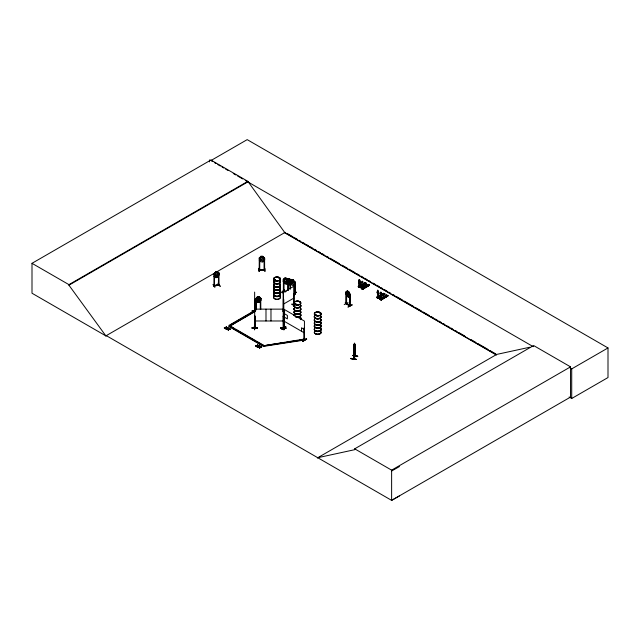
<?xml version="1.0" encoding="UTF-8"?>
<svg xmlns="http://www.w3.org/2000/svg" width="640" height="640" viewBox="0 0 640 640"><rect width="100%" height="100%" fill="white"/><g stroke="black" fill="none" stroke-linecap="round" stroke-linejoin="round"><path stroke-width="0.96" d="M353.632 346.832L353.576 358.984L355.192 355.56L354.832 355.856M354.8 356.216L354.792 344.248M359.816 286.752L359.992 283.048A1.208 0.704 59.5 0 0 359.864 281.36L359.864 280.296L359.816 281.392A1.208 0.704 59.5 0 1 359.992 283.048L359.864 286.72M362.808 288.48L363.04 284.744A1.208 0.704 59.5 0 0 362.856 283.088L362.8 281.744M362.856 288.448L363.04 284.744M378.4 297.48L378.576 293.776A1.208 0.704 59.5 0 0 378.4 292.12L377.856 290.272M378.456 297.448L378.632 293.744A1.208 0.704 59.5 0 0 378.456 292.088L378.4 292.12M381.392 299.208L381.624 295.472A1.208 0.704 59.5 0 0 381.44 293.816L381.384 292.472M346.464 292.096L346.376 304C347.504 303.712 345.28 302.912 346.496 303.592M349.568 293.888L349.528 305.816L349.664 295.832M218.68 273.152L219.088 273.12L219.088 275L217.4 277.256L215.656 277.608L213.968 276.112L215.704 277.592C220.216 278.744 214.832 268.04 219.088 273.12M283.312 279.552L283.784 279.672M287.84 290.384L287.84 280.552M290.28 281.04L290.52 288.848M355.168 356.048L355.152 344.176M351.04 358.352L356.296 359.408L350.968 358.72M358.968 279.72L359.544 279.64M360.176 286.88L360.176 286.472L360.28 287.04C357.48 283.704 360.368 290.4 358.768 282.352A1.208 0.704 59.5 0 1 358.952 280.904L359 279.808M358.376 286.904L365.504 282.984L358.6 287.032L358.288 286.208C359.688 285.488 358.976 287.696 359.248 285.936M361.944 281.568L361.944 282.632L362.208 281.224M362.184 288.784L362.352 287.72L361.832 288.072M377.688 297.08L377.408 293.056A1.208 0.704 59.5 0 1 377.536 291.632L377.648 290.32M377.408 293.056L377.36 293.088A1.208 0.704 59.5 0 1 377.592 291.6L377.808 290.232M380.952 298.632L380.408 298.76L380.4 294.784A1.208 0.704 59.5 0 1 380.576 293.328L380.704 291.984L381.336 292.504M380.64 298.536L380.936 298.552M381.056 299.752L381.856 298.984L381.856 299.496L380.664 298.68M354.976 345.984L353.984 349.872L353.536 347.112L354.048 344.28M365.68 286.496L366.36 286.248M381.664 295.56L381.552 295.016L381.456 295.56M384.144 297.064L384.744 296.776M252.016 311.04L254.856 310.68L254.64 311.448M283.408 311.128L283.808 310.848M283.128 327.368L283.24 328.312L283.184 292.272M283.392 327.344L283.408 328.072L283.184 315.928M275.656 280.032L274.888 279.992L275.12 280.376M275.712 280.264L275.36 279.88M279.248 278.08L278.784 277.872L279.224 278.024M295.808 303.832L295.992 304.016M299.368 301.896L299.624 302.088M316.448 315.104L315.416 315.184M315.472 315.256L315.76 314.8M319.528 312.976L319.792 313.08M319.512 312.8L319.792 312.68M218.432 284.664L213.984 286.072L213.968 274.12L214.496 274.12L214.432 285.856M362.272 287.832L361.824 287.912L362.376 287.752M377.96 296.744L377.416 296.992L377.96 296.904M347.736 291.344L347.32 293.536L348.152 294.744L348.584 293.432L347.776 291.32M260.904 298.352C256.104 294.44 262.472 298.272 260.904 300.232L259.136 302.352L257.328 302.56L259.136 296.72L257.328 296.928L255.576 299.08L256.2 298.928L256.056 309.744M216.232 272.144L215.712 274.72L216.256 275.328L217.368 274.352M257.944 297.176L257.376 298.856L257.944 300.328L259.112 299.44L259.112 298.616L258.52 297.096L257.928 297.136M377.544 296.896L378.864 297.776L378.76 297.2L378.064 298.024L376.968 297.408L377.568 296.528L376.872 296.936L376.968 297.632M254.856 327.848L254.824 315.752M283.16 327.8L283.728 327.736L283.728 328.272L283.64 299.36L283.664 311.392M283.4 328.04L283.4 327.608M261.608 256.52L261.032 258.16L261.608 259.712L262.808 258.984L262.2 256.52M288.304 280.648L288.848 279.168L289.4 279.28L289.968 281.008L291.656 279.472M292.208 279.832L291.68 283.272L291.696 281.36L289.992 279.12L288.264 278.752L286.544 280.296L286.072 278.536M225.904 328.968L226.296 327.76L227.936 327.552L226.296 328.008L225.904 328.968L225.912 327.792L225.592 328.792M228.4 330.408L229.16 328.256L228.464 329.272L226.8 329.24L228.464 329.024L228.4 330.408L229.16 328.256M256.784 346.8L257.848 345.072L257.544 344.648C257.728 346.824 253.368 345.728 257.152 345.592M257.096 346.976L257.848 344.824M259.592 348.416L259.984 347.208L261.616 347L259.984 347.456L260.04 346.088L259.592 348.416L259.6 347.24M213.968 274.12L215.656 271.976L214.872 275.496L215.992 276.36L217.096 276.112L218.192 274.752L217.344 271.648M225.968 327.584C222.176 327.72 226.536 328.816 226.352 326.64L226.352 327.8M225.968 327.832L226.352 326.64M257.152 345.84L257.544 344.648M260.04 346.088L259.648 347.28L257.992 347.496L259.648 347.032M226.296 328.008L226.664 326.816M228.088 330.232L228.408 329.232M260.032 347.248L260.344 346.264M212.936 284.528L214.888 287.432M257.328 296.928L256.504 300.384L257.664 301.336L258.824 301.176L259.968 299.904L259.104 296.768M348.024 302.568L344.216 304.6M282.024 329.304L285.88 326.888L282.056 329.12M354.84 344.416L354.464 343.216L353.768 346.608L353.76 359.016L355.168 356.024M354.304 343.848L354.152 347.336L354.36 343.856M350.968 358.76L351.04 358.352M352.448 355.56L357.784 356.208L352.52 355.376M353.592 358.952L355.072 355.832M284.208 328.08L284.464 328.456L284.032 328.208M284.208 328.512L284.424 316.592L283.944 316.472L284.288 316.672M304.048 339.944L304.264 339.424L304.624 340.096L304.232 328.032L304.256 339.872M288.248 278.784L289.976 279.152L290.8 281.184L290.8 282.592L289.696 283.472L288.576 283.232L287.456 281.88L288.264 278.752M290.792 281.168L291.624 279.416L293.352 279.784L295.056 281.928L294.488 281.792L294.48 293.776L295.04 293.88L295.056 281.928M258.896 268.328L259.2 271.48L259.256 258.016L259.744 258L259.728 269.976M259.16 271.416L259.12 268.312M254.296 326.64L254.632 329.792L254.296 326.656M254.56 326.592L254.56 329.76M349.88 294.168L348.6 291.552L347.296 290.8L346.688 293.752L347.536 295.352L348.376 295.84L349.208 295.2L348.64 291.528L349.928 294.144L349.912 306L346.064 303.792L346.096 291.952L346.592 292.08L346.112 291.96M282.304 292.752L283.976 289.768M214.48 285.416L213.936 285.944M214.488 285.976L214.432 274.016M218.496 284.64L219 284.416M214.104 286.064C216.064 286.112 220.448 284.104 218.448 284.944M219.032 284.984L218.944 273.016L218.488 273.12L218.432 284.976M283.744 279.536L283.776 291.512L283.84 279.544C282.208 279.616 285.864 276.88 286.672 278.368L288.368 280.616L288.368 282.488L286.648 284.04L284.92 283.664L283.24 281.392L283.24 279.52L284.944 278M283.216 281.424L284.944 283.624L286.672 284.008M286.672 278.368L287.448 280.472M286.624 282.136L286.568 280.264L286.624 282.136L288.248 284.416L289.992 284.752L291.696 283.24M287.824 280.488L288.368 280.512M282.088 292.712L283.952 289.792M282.344 292.8L284.2 289.624M285.408 291.84L283.296 291.416L283.344 290.832M283.352 290.984L286.272 291.6M288.248 284.416L289.976 284.784M293.352 285.416L291.608 285.08L289.984 282.8M291.64 282.176L292.184 283.016L293.312 282.528L292.76 279.952M290.792 282.576L291.92 283.936L293.032 284.168L294.136 283.288L293.352 279.784M294.576 293.792L294.592 293.232L295.04 293.448M294.576 293.368L294.928 293.44M294.48 293.76L294.544 293.224M296.032 292.112L294.136 295.296L296.056 292.136M294.136 295.296L296.064 292.328M283.184 310.872L283.792 310.952M293.872 305.448L293.72 293.536L293.528 305.448M377.832 296.816L377.776 297.792M274.744 280.032C275.472 281.12 275.352 279.272 275.04 280.352M279.28 277.952L278.848 277.88M295.392 304.144L295.144 304.184M296.072 304.312L295.168 304.008M315.608 315.064L316.008 315.144M214.04 274.272L215.704 272.056M257.36 296.976L255.576 298.952L256.144 299.016L256.104 309.848M257.344 302.6L255.624 300.904L257.36 302.536L259.104 302.304L260.904 300.232M353.8 358.976L353.904 346.872M254.88 327.192L254.616 328.28L255.16 328.304L255.16 316.328L254.672 316.328L255.16 316.328M286.624 281.12L285.496 281.608L284.952 280.76L285.496 278.448L286.056 278.568M289.968 281.832L288.848 282.32L288.304 281.48M259.2 269.424L259.8 269.424M259.2 269.856L264.576 269.856M259.176 258.144L260.992 256.232L262.832 256.264L263.688 259.568L262.512 260.688L261.328 260.688L260.128 259.568L260.992 256.232M262.808 256.312L264.648 258.144L264.648 260.024L262.832 261.896L260.992 261.864L259.176 259.984M262.832 261.896L264.648 259.984M291.624 279.416L289.904 280.96L289.904 282.84M347.336 290.776L346.016 291.936L346.056 293.824L347.336 296.408L348.6 297.184L349.84 296.008M287.448 281.88L286.344 282.76L285.232 282.52L284.112 281.16L284.944 278.088L286.624 278.448L288.352 280.648M363.256 284.768L363.168 284.32M275.432 280.32L274.968 280.176M295.992 304.376L295.496 304.384M315.504 315.2L316.352 315.2M254.616 328.168L255.216 328.168M255.16 328.272L255.216 327.968M259.256 269.424L259.312 270L264.632 269.968L264.576 258.016L264.064 258L264.576 258.128M264.56 269.544L259.312 269.552M358.448 286.952L359.68 287.624L366.552 283.576L359.48 287.512L359.584 286.936L358.384 286.672L359.08 285.856M365.08 282.76L366.448 283.4L365.152 282.672L363.288 283.768L364.584 284.504L363.288 283.768M366.448 283.4L366.536 283.576M361.424 288.656L368.496 284.712L361.376 288.624M362.64 289.344L369.544 285.296L368.392 284.544M369.528 285.304L362.224 289.112L369.44 285.024M362.248 289.12L362.656 289.352L361.28 288.448L361.976 287.52L361.376 288.4L362.472 289.024L363.272 288.256L362.504 289.264L369.456 285.192M369.088 285.048L368.144 284.4L361.168 288.512M383.72 293.456L376.8 297.544L383.736 293.296L384.072 293.72L377.216 297.776L376.768 297.528L378.272 298.36M383.888 293.608L377.128 297.664M384.704 294.072L377.816 298.104L384.784 293.984M378.064 298.24L378.76 297.2M380.768 298.656C380.592 301.168 381.176 296.952 379.864 298.664L379.752 299.24L386.728 295.024L388.024 295.76L381.224 300.072L380.8 299.832L388.024 295.76M381.856 298.984L381.056 299.968L388.04 295.92L386.896 295.352M386.88 295.328L379.928 299.344L386.728 295.128M283.376 299.464L283.384 311.624L283.464 292.264L293.72 286.344L293.744 305.568L293.856 293.616M291.976 304.216L294.216 305.584M358.952 280.904L359 280.872A1.208 0.704 59.5 0 0 358.824 282.328L359.104 286.28M363.288 283.664L363.992 283.256L365.288 284.088L363.992 283.256M364.456 282.976C367.912 284.496 362.968 283.256 365.152 282.568M358.176 286.784L361.712 284.696M358.296 286.792L361.784 284.864M363.448 283.752L365.224 282.832M359.48 286.88L360.28 286.528M366.448 283.304L359.224 287.368L366.272 283.416M364.96 286.168C368.424 287.68 363.48 286.44 365.664 285.76L366.96 286.592L365.664 285.76M366.28 285.392C369.744 286.904 364.8 285.664 366.976 284.984L368.272 285.816L366.976 284.984M367.448 284.808L368.144 284.296M361.344 288.616L368.144 284.4M362.216 289.096L369.192 284.984M381.392 292.784L381.44 293.816M376.936 297.616L383.992 293.544M378.008 298.216L385.04 294.128L378.248 298.36M379.96 299.136L380.656 298.312M380.416 298.8L380.56 298.256M383.552 296.896C387.008 298.408 382.064 297.176 384.248 296.488L385.544 297.216M384.864 296.12C388.328 297.632 383.384 296.4 385.568 295.712L386.864 296.44M386.032 295.44C389.488 296.952 384.544 295.712 386.728 295.024M380.8 299.832L387.776 295.712M281.192 292.064L279.664 292.96L281.048 291.984M281.84 329.24L285.88 326.888M284.328 328.224L284.136 327.816M304.12 339.984L304.232 328.032M304.584 328.232L304.104 328.112M304.192 339.544L304.176 339.08L263.48 345.752L263.76 346.352L304.448 340.056M302.664 341.024L306.472 338.776L306.68 339.128L302.648 341.248L306.464 338.768L302.648 341.248M306.68 339.112L302.864 341.368M106.336 335.656L105.92 335.904L32 293.224L32 263.32L210.912 160.024L247.848 181.344L284.784 232.576L496.256 354.672M210.912 160.024L210.912 160.576L247.192 139.632L608 347.944L608 377.544L571.72 398.488L569.128 396.984M32 263.32L68.936 284.64L247.848 181.344M399.456 495.904L391.624 500.368L106.288 335.632L105.864 335.872L68.936 285.192L247.848 181.896M105.864 335.872L285.2 232.336M234.04 328.568L229.064 325.328L254.696 310.528M230.776 324.712L254.696 310.896L252.016 310.936L254.832 311.144M229.064 325.328L263.64 345.288L262.896 346.088L229.064 326.56L255.448 310.96M229.064 326.56L255.448 311.328M283.464 304.104L293.72 298.184M346.096 293.8L347.296 296.432L348.624 297.104M349.84 294.16L349.872 294.136M361.992 282.6A1.208 0.704 59.5 0 0 361.816 284.048L361.936 288.152M229.064 326.192L262.896 345.72L263.64 345.288M346.592 303.912L346.592 295.04M349.488 305.44C338.848 299.456 351.512 305.096 349.848 305.976M352.12 304.968C352.752 303.4 342.264 310.632 352.112 304.944M317.344 457.968L496.68 354.424L529.72 347.24M317.76 457.72L354.696 449.688L354.696 448.832L533.608 345.536L570.544 366.856L570.544 397.072L391.624 500.368L391.624 470.152L570.544 366.856M533.608 346.392L533.192 346.64L245.272 180.408M570.008 367.896L571.72 368.888L608 347.944M391.624 471.016L399.456 466.552M283.32 291.272L285.48 291.736M363.176 284.8L363.248 284.352M381.352 295.048L381.36 295.456M295.248 303.944L295.712 303.904M295.528 304.32L295.88 304.168M316.272 315.256L315.576 315.256M218.52 284.488L214.408 285.4M254.864 311.44L254.832 299.296M355.024 356.288L355.024 344.448M363.176 284.72L362.688 284.768M384.344 296.856L384.824 296.896M362.08 288.016L363.272 288.768L363.168 288.2M217.4 271.624L215.656 271.976L215.68 277.64M216.256 272.176L216.808 272.048L217.368 273.528M214.04 274.224L214.584 274.048M213.968 285.96L218.944 284.856L218.92 284.424M220.048 286.312L218.056 283.184L220.288 286.304M264.128 258.16L264.048 269.984L264.52 269.408M294.568 281.968L294.992 282.024L295 293.896M350.008 294.056L350.048 305.92L346.232 303.696L346.24 291.88M266.384 345.304L268.328 345M270.264 344.704L277.048 343.656M278.984 343.352L280.92 343.056M282.856 342.752L284.8 342.456M286.736 342.152L288.672 341.856M290.608 341.56L293.52 341.104M295.456 340.808L297.392 340.504M299.328 340.208L302.24 339.76M263.48 345.376L263.76 345.976L304.448 339.68M260.28 298.304L260.8 298.344L260.28 298.304L260.328 309.264M226.352 327.56L227.936 327.552M224.304 327.8L227.936 327.8M224.304 328.048L225.912 328.04M228.848 329L230.432 329.24L228.792 329.448M226.8 329.24L230.432 329.24M226.8 329.488L228.408 329.48M257.536 345.568L259.12 345.8L257.488 346.016M255.496 345.808L259.12 345.8M255.496 346.056L257.104 346.04M260.032 347.008L261.616 347M257.992 347.248L261.616 347.248M257.992 347.496L259.6 347.48M228.792 329.2L230.432 328.992M257.488 345.768L259.12 345.56M366.072 286.472L365.56 286.248M259.72 258.144L259.256 258.128M252.016 328.088L257.456 328.048L252.016 328.096L252.016 327.672L257.456 328.072M252.016 327.92L257.456 327.888M280.568 328.256L286 328.248L280.568 328.272L280.56 327.848L286 327.832L286 328.24M280.56 328.096L286 328.088M283.784 329.728L283.712 326.408M261.608 256.56L262.2 256.56M264.712 268.312L264.936 271.48L264.672 268.112M259.8 269.656L264.032 269.656M254.672 309.136L283.672 309.136M254.672 320.976L283.672 320.976M384.552 297.208L384.144 296.976M254.728 328.296L254.64 292.096M358.872 286.16L358.984 285.792M283.2 328.288L283.144 327.632M354.464 343.216L354.688 346.032L354.072 348.48L353.768 348.016M353.592 348.968L353.992 349.808M352.464 355.48L357.72 356.304M291.632 279.504L293.304 279.856M292.184 279.864L292.744 279.984M294.592 293.664L295.104 293.76M283.76 326.608L283.824 329.76M283.992 326.616L284.048 329.792M283.376 279.448L283.352 291.416M304.368 340.152L304.448 321.112L283.944 309.272L283.944 328.36M362.168 287.992L361.976 287.52M377.76 296.992L377.568 296.528M362.264 281.272L362.792 281.92M254.6 311L254.584 311.384M383.736 293.296L385.032 294.136M367.448 284.704L368.744 285.44M381.256 294.76L382.552 295.592L381.256 294.864M359.192 286.2L358.736 286.008L358.736 286.872M362.304 287.912L361.784 287.696L361.728 288.6M361.728 287.736L363.168 288.608M377.32 296.736L378.76 297.616M359.192 287.064L358.8 285.976M380.768 299.52L380.376 298.432M379.864 299.176L381.256 300.08M294.208 305.392L291.88 304.056L294.296 305.568M283.112 311.072L284.648 312M283.032 311.152L284.568 312.08M210.912 160.576L212.632 161.568M214.352 162.56L216.072 163.552M217.784 164.544L220.36 166.032M222.08 167.024L223.8 168.016M225.52 169.008L228.096 170.496M233.248 173.472L235.824 174.96M237.544 175.952L242.696 178.92M286.928 233.328L292.968 236.816M294.696 237.816L297.288 239.312M299.008 240.304L300.736 241.304M302.464 242.296L305.056 243.792M306.784 244.792L308.504 245.792M310.232 246.784L312.824 248.28M314.552 249.28L316.272 250.272M318.864 251.768L320.592 252.768M322.32 253.76L324.04 254.76M326.632 256.256L328.36 257.248M330.088 258.248L339.584 263.728M342.168 265.224L347.352 268.216M349.072 269.208L355.12 272.696M356.84 273.696L359.432 275.192M361.16 276.184L362.888 277.184M364.616 278.184L367.2 279.672M368.928 280.672L370.656 281.672M373.24 283.16L374.968 284.16M376.696 285.16L379.288 286.656M381.016 287.648L382.736 288.648M384.464 289.64L387.056 291.136M388.784 292.136L390.504 293.128M393.096 294.624L394.824 295.624M396.552 296.616L402.592 300.104M404.32 301.104L413.816 306.584M415.536 307.584L421.584 311.072M423.304 312.064L429.352 315.56M431.072 316.552L433.664 318.048M435.392 319.048L437.12 320.04M438.848 321.04L441.432 322.536M443.16 323.528L444.888 324.528M447.472 326.024L449.2 327.016M450.928 328.016L452.656 329.008M455.248 330.504L456.968 331.504M458.696 332.496L464.736 335.992M470.784 339.48L475.96 342.464M477.688 343.464L488.048 349.44M489.768 350.44L495.816 353.928M284.216 232.496L496.384 354.992M283.968 316.912L287.384 318.888L287.384 315.432L283.968 313.456L283.936 328.328M304.16 329.336L301.488 327.792L301.488 331.24M283.944 321.112L304.448 332.952M235.736 329.544L255.184 340.776M256.872 341.752L263.64 345.664M229.16 328.504L228.848 328.08M354.696 448.832L391.624 470.152M290.384 280.952L290.456 288.952M354.8 356.264L354.808 344.208M346.104 303.816L346.072 303.344M387.064 295.448L379.76 299.256M377.832 296.88L377.384 296.704L377.32 297.6M359.6 279.776L359.8 280.192M283.312 290.96L283.256 291.376M283.672 316.328L283.184 316.44M571.72 368.888L571.72 398.488M383.176 295.128L381.88 294.496M381.752 298.928L381.752 299.336L380.312 298.464L380.312 299.328M290.064 280.856L290 288.856M288.368 283.472L288.368 289.392M288.304 280.616L288.304 290.48M284.424 316.592L284.464 328.456M270.976 309.136L270.976 320.976M265.992 309.136L265.992 320.976M260.76 298.24L260.8 309.2M255.576 298.952L255.624 309.912M218.536 273.112L218.496 285.072M209.464 159.912L209.464 161.872M68.936 284.64L68.936 285.192M300.352 304.6A3.392 1.96 0 0 1 297.864 307.528A3.392 1.96 0 0 1 294.144 305.072M300.352 308.416A3.392 1.96 0 0 1 297.864 311.336A3.392 1.96 0 0 1 294.144 308.888M300.392 308.216A3.44 1.984 0 0 1 297.864 311.176A3.44 1.984 0 0 1 294.096 308.696M300.392 308.048A3.44 1.984 0 0 1 297.864 311.008A3.44 1.984 0 0 1 294.096 308.528M300.392 304.944A3.44 1.984 0 0 1 297.864 307.912A3.44 1.984 0 0 1 294.096 305.424M300.392 304.776A3.44 1.984 0 0 1 297.864 307.744A3.44 1.984 0 0 1 294.096 305.256M300.352 305.152A3.392 1.96 0 0 1 297.864 308.072A3.392 1.96 0 0 1 294.144 305.624M300.352 307.872A3.384 1.952 0 0 1 297.856 310.784A3.384 1.952 0 0 1 294.144 308.344M300.352 311.152A3.392 1.96 0 0 1 297.864 314.08A3.392 1.96 0 0 1 294.144 311.624M300.344 310.968A3.376 1.952 0 0 1 297.856 313.88A3.376 1.952 0 0 1 294.152 311.44M300.36 311.28A3.4 1.96 0 0 1 297.864 314.208A3.4 1.96 0 0 1 294.136 311.752M300.352 313.912A3.392 1.96 0 0 1 297.864 316.84A3.392 1.96 0 0 1 294.144 314.384M300.392 314.256A3.44 1.984 0 0 1 297.416 317.24M296.528 317.168A3.44 1.984 0 0 1 295.696 316.976M293.976 315.256A3.44 1.984 0 0 1 294.096 314.736M300.392 314.088A3.44 1.984 0 0 1 299.848 316.488A3.44 1.984 0 0 1 295.696 316.808M293.976 315.088A3.44 1.984 0 0 1 294.096 314.568M300.352 314.464A3.384 1.952 0 0 1 297.416 317.4M294.032 315.44A3.384 1.952 0 0 1 294.144 314.936M300.344 311.456A3.376 1.952 0 0 1 298.288 314.312A3.376 1.952 0 0 1 294.04 312.432M300.392 317.36A3.44 1.984 0 0 1 300.392 319.344M300.352 317.184A3.384 1.952 0 0 1 300.352 319.136M300.392 317.528A3.44 1.984 0 0 1 300.392 319.512M300.352 317.736A3.384 1.952 0 0 1 300.352 319.688M320.984 322.4A3.376 1.952 0 0 1 317.72 324.856A3.376 1.952 0 0 1 314.464 322.4M321 316.568A3.392 1.96 0 0 1 317.72 319.04A3.392 1.96 0 0 1 314.448 316.568M320.992 316.024A3.384 1.952 0 0 1 317.72 318.488A3.384 1.952 0 0 1 314.456 316.024M320.992 319.84A3.384 1.952 0 0 1 317.72 322.296A3.384 1.952 0 0 1 314.456 319.84M321.048 319.64A3.44 1.984 0 0 1 317.72 322.144A3.44 1.984 0 0 1 314.4 319.64M321.048 319.472A3.44 1.984 0 0 1 317.72 321.976A3.44 1.984 0 0 1 314.4 319.472M320.992 319.296A3.384 1.952 0 0 1 317.72 321.752A3.384 1.952 0 0 1 314.456 319.296M321.048 316.376A3.44 1.984 0 0 1 317.72 318.872A3.44 1.984 0 0 1 314.4 316.376M321.048 316.208A3.44 1.984 0 0 1 317.72 318.704A3.44 1.984 0 0 1 314.4 316.208M321.008 322.6A3.4 1.96 0 0 1 317.72 325.072A3.4 1.96 0 0 1 314.44 322.6M320.984 322.872A3.376 1.952 0 0 1 317.72 325.328A3.376 1.952 0 0 1 314.464 322.872M320.976 331.704A3.368 1.944 0 0 1 317.72 334.152A3.368 1.944 0 0 1 314.464 331.704M321.008 322.704A3.4 1.96 0 0 1 317.72 325.176A3.4 1.96 0 0 1 314.44 322.704M321 325.88A3.392 1.96 0 0 1 317.72 328.352A3.392 1.96 0 0 1 314.448 325.88M320.992 325.336A3.384 1.952 0 0 1 317.72 327.8A3.384 1.952 0 0 1 314.456 325.336M320.992 329.152A3.384 1.952 0 0 1 317.72 331.608A3.384 1.952 0 0 1 314.456 329.152M321.048 328.952A3.44 1.984 0 0 1 317.72 331.456A3.44 1.984 0 0 1 314.4 328.952M321.048 328.784A3.44 1.984 0 0 1 317.72 331.288A3.44 1.984 0 0 1 314.4 328.784M320.992 328.608A3.384 1.952 0 0 1 317.72 331.064A3.384 1.952 0 0 1 314.456 328.608M321.048 325.688A3.44 1.984 0 0 1 317.72 328.184A3.44 1.984 0 0 1 314.4 325.688M321.048 325.52A3.44 1.984 0 0 1 317.72 328.016A3.44 1.984 0 0 1 314.4 325.52M314.448 331.888A3.392 1.96 0 0 0 317.72 334.352A3.384 1.952 0 0 0 320.992 331.896A3.392 1.96 0 0 1 317.72 334.352A3.384 1.952 0 0 1 314.456 331.896M279.976 284.24A3.44 1.984 0 0 1 277 287.216A3.44 1.984 0 0 1 274.016 284.24M279.928 284.448A3.384 1.952 0 0 1 277 287.376A3.384 1.952 0 0 1 274.064 284.448M279.92 286.992A3.376 1.952 0 0 1 277 289.92A3.376 1.952 0 0 1 274.072 286.992M279.936 287.184A3.392 1.96 0 0 1 277 290.128A3.392 1.96 0 0 1 274.064 287.184M279.976 280.976A3.44 1.984 0 0 1 277 283.952A3.44 1.984 0 0 1 274.016 280.976M279.936 283.896A3.392 1.96 0 0 1 277 286.832A3.392 1.96 0 0 1 274.064 283.896M279.936 281.176A3.392 1.96 0 0 1 277 284.112A3.392 1.96 0 0 1 274.064 281.176M279.976 284.072A3.44 1.984 0 0 1 277 287.048A3.44 1.984 0 0 1 274.016 284.072M279.976 280.808A3.44 1.984 0 0 1 277 283.784A3.44 1.984 0 0 1 274.016 280.808M279.936 280.632A3.392 1.96 0 0 1 277 283.568A3.392 1.96 0 0 1 274.064 280.632M279.976 293.552A3.44 1.984 0 0 1 277 296.528A3.44 1.984 0 0 1 274.016 293.552M279.936 293.76A3.392 1.96 0 0 1 277 296.696A3.392 1.96 0 0 1 274.064 293.76M279.92 296.304A3.376 1.952 0 0 1 277 299.232A3.376 1.952 0 0 1 274.072 296.304M279.92 287.48A3.376 1.952 0 0 1 277 290.408A3.376 1.952 0 0 1 274.072 287.48M279.944 296.488A3.4 1.96 0 0 1 277 299.432A3.4 1.96 0 0 1 274.056 296.488M279.944 287.312A3.4 1.96 0 0 1 277 290.256A3.4 1.96 0 0 1 274.056 287.312M279.976 290.288A3.44 1.984 0 0 1 277 293.264A3.44 1.984 0 0 1 274.016 290.288M279.936 293.208A3.392 1.96 0 0 1 277 296.144A3.392 1.96 0 0 1 274.064 293.208M279.928 290.488A3.384 1.952 0 0 1 277 293.424A3.384 1.952 0 0 1 274.064 290.488M279.976 293.384A3.44 1.984 0 0 1 277 296.36A3.44 1.984 0 0 1 274.016 293.384M279.976 290.12A3.44 1.984 0 0 1 277 293.096A3.44 1.984 0 0 1 274.016 290.12M279.936 289.944A3.392 1.96 0 0 1 277 292.88A3.392 1.96 0 0 1 274.064 289.944M351.032 358.552L356.296 359.408L351.032 358.584M287.84 279.968L288.744 281.584L287.8 282.848L289.024 281.904L290.256 283.368L289.328 281.696L290.232 280.528L289.048 281.36L287.84 279.968M293.328 285.36L295.056 283.904L293.304 285.392M384.336 294.44L383.04 293.712L384.336 294.44M383.872 294.72L382.576 293.984L383.872 294.72M284.672 311.768L283.12 310.888L284.656 311.792M295.72 304.648A3.4 1.96 0 0 0 300.816 302.952A3.4 1.96 0 0 0 295.72 301.248A3.4 1.96 0 0 0 295.72 304.648M295.728 304.816A3.384 1.952 0 0 0 300.8 303.12A3.376 1.952 0 0 0 295.728 301.424A3.384 1.952 0 0 0 295.728 304.816A3.376 1.952 0 0 0 300.792 303.12A3.384 1.952 0 0 0 295.728 301.432A3.376 1.952 0 0 0 295.728 304.808M316.024 315.496A3.4 1.96 0 0 0 321.12 313.8A3.4 1.96 0 0 0 316.024 312.104A3.4 1.96 0 0 0 316.024 315.496M316.032 315.752A3.376 1.952 0 0 0 321.104 314.064A3.376 1.952 0 0 0 316.032 312.376A3.376 1.952 0 0 0 316.032 315.752M316.024 315.6A3.4 1.96 0 0 0 321.12 313.904A3.4 1.96 0 0 0 316.024 312.2A3.4 1.96 0 0 0 316.024 315.6M275.304 280.56A3.392 1.96 0 0 0 280.392 278.864A3.392 1.96 0 0 0 275.304 277.168A3.392 1.96 0 0 0 275.304 280.56M275.304 280.84A3.384 1.952 0 0 0 280.384 279.144A3.384 1.952 0 0 0 275.304 277.456A3.384 1.952 0 0 0 275.304 280.84M275.296 280.68A3.4 1.96 0 0 0 280.4 278.976A3.4 1.96 0 0 0 275.296 277.28A3.4 1.96 0 0 0 275.296 280.68"/></g></svg>
